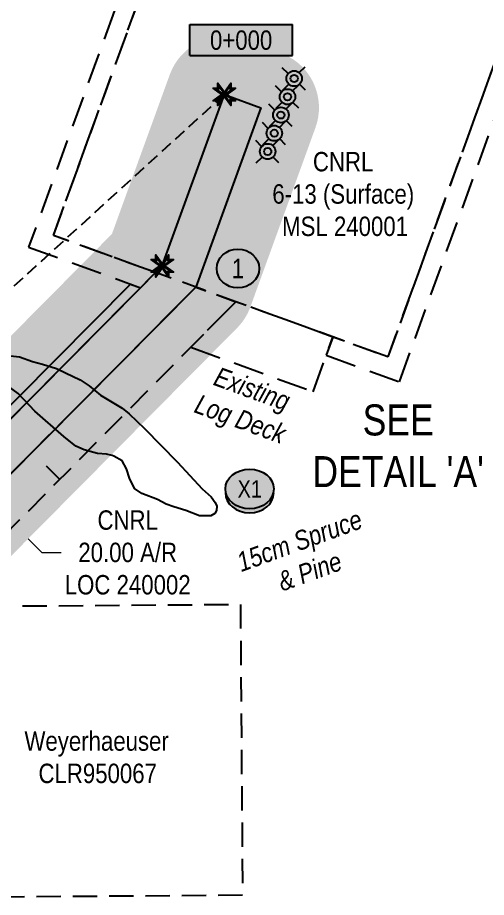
# Model space of a CAD drawing. Extents: x 379646 to 388155, y 6062459 to 6066140.
# Drawn here: x 385615.1 to 385856.9, y 6063787.3 to 6064240.8 of the extents above; entities that cross this region are included whole.
import ezdxf
from ezdxf.enums import TextEntityAlignment as Align

# ---------------------------------------------------------------- set-up
doc = ezdxf.new("R2010")
doc.units = 0
doc.header["$LTSCALE"] = 5
doc.header["$PDSIZE"] = 0.5
for name, pattern in [('foc-ACCESSROAD', [3.75, 2.5, -1.25]), ('foc-TIELINE', [1.875, 1.25, -0.625]), ('HIDDEN2', [4.762499999999999, 3.175, -1.5875])]:
    doc.linetypes.add(name, pattern=pattern)
doc.layers.get('Defpoints').update_dxf_attribs({"color": 9})
for name, color, linetype in [('C-AR', 13, 'foc-ACCESSROAD'), ('C-WS', 13, 'foc-ACCESSROAD'), ('C-WS-S', 8, 'Continuous'), ('DETAIL-T', 7, 'Continuous'), ('F-WS', 190, 'foc-ACCESSROAD'), ('L-MON', 1, 'Continuous'), ('L-TIE', 7, 'foc-TIELINE'), ('P-BUFFER-H 30m', 51, 'Continuous'), ('P-CROSSINGS', 250, 'Continuous'), ('P-ELEVATION', 7, 'Continuous'), ('P-PROPOSED', 10, 'Continuous'), ('P-PROPOSED-H', 21, 'Continuous'), ('P-STATION', 7, 'Continuous'), ('P-TEMP-BLUE', 146, 'Continuous'), ('P-TXT', 4, 'Continuous'), ('T-BUSH-T', 110, 'Continuous'), ('T-EXISTING RTF', 220, 'HIDDEN2'), ('T-EXISTING RTF-T', 220, 'Continuous'), ('WETLAND', 143, 'Continuous')]:
    doc.layers.add(name, color=color, linetype=linetype)
for name, color, linetype, lineweight in [('C-AR-T', 13, 'Continuous', 9), ('C-WS-T', 13, 'Continuous', 9), ('F-WS-T', 190, 'Continuous', 9)]:
    doc.layers.add(name, color=color, linetype=linetype, lineweight=lineweight)
doc.layers.add('P-TEMP-BLUE-H', color=7, linetype='Continuous', true_color=0x99e6ff)
doc.styles.add('80', font='ARIALN.TTF', dxfattribs={"height": 10})
doc.styles.add('80CG', font='ARIALN.TTF', dxfattribs={"height": 10})
doc.styles.add('80L', font='ARIALN.TTF', dxfattribs={"height": 10})
doc.styles.add('Crossing', font='ARIALN.TTF', dxfattribs={"height": 10})
doc.styles.add('Legend', font='ARIALN.TTF')
doc.styles.add('MtXpl_Arial_Narrow', font='ARIALNI.TTF')
doc.dimstyles.new('Compass 5 000', dxfattribs={"dimscale": 5, "dimtxt": 9, "dimasz": 2, "dimexe": 0.2, "dimexo": 0.0625, "dimgap": 0.5, "dimtad": 0, "dimtih": 1, "dimtoh": 1, "dimzin": 0, "dimdsep": 46, "dimtxsty": '80CG', "dimcen": 0.1, "dimse1": 1, "dimse2": 1, "dimclrd": 256, "dimclrt": 256, "dimaunit": 1, "dimadec": 4, "dimazin": 0, "dimtfac": 0.06, "dimtofl": 0, "dimtmove": 0, "dimatfit": 1, "dimfxl": 0.2, "dimtolj": 1, "dimtzin": 0, "dimlwd": -1, "dimarcsym": 0})

# ---------------------------------------------------------------- blocks, each defined once
blk = doc.blocks.new('*D382')
at = {"layer": 'C-AR-T', "transparency": 16777216}
for p, q in [((385592.1279322724, 6064000.277636821), (385585.0275173052, 6064007.319235169)), ((385620.5296039679, 6063972.1112317), (385627.6300189365, 6063965.069633352)), ((385627.6300189365, 6063965.069633352), (385637.6300189365, 6063965.069633351))]:
    blk.add_line(p, q, dxfattribs=at)
for points in [[(385593.3015319975, 6064001.461039316), (385590.9543325477, 6063999.094234327), (385599.2283472396, 6063993.236038473)], [(385621.703203693, 6063973.294634195), (385619.3560042433, 6063970.927829205), (385613.4291890012, 6063979.152830048)]]:
    blk.add_solid(points, dxfattribs=at)
at = {"layer": 'Defpoints', "color": 0, "transparency": 16777216}
for p in [(385644.5231994595, 6064038.909226682), (385658.7240412207, 6064024.826018256), (385613.4291890012, 6063979.152830048)]:
    blk.add_point(p, dxfattribs=at)
at = {"layer": 'C-AR-T', "transparency": 16777216, "insert": (385671.9001417197, 6063965.069633351), "char_height": 10, "attachment_point": 5, "style": '80CG'}
blk.add_mtext('\\A1;CNRL\\P20.00 A/R\\PLOC 240002', dxfattribs=at)
blk = doc.blocks.new('WC2')
at = {"layer": 'L-MON'}
h = blk.add_hatch(color=255, dxfattribs=at)
h.dxf.hatch_style = 1
edge = h.paths.add_edge_path()
edge.add_arc((6.938893903907228e-17, -3.469446951953614e-14), 0.8999999999999999, 0, 360)
at = {"layer": 'L-MON', "color": 14, "flags": 128}
for points in [[(-0.6221317521915455, 0.5029434191984639), (-1.231742929986922, 1.12040031384455)], [(0.5200624085104745, 0.6078939802747209), (1.126191209577769, 1.206321004927269)], [(-1.178786742863963, -1.184577638598092), (-0.55880982246875, -0.572478455762733)], [(1.15915571353878, -1.184577638598092), (0.5567817565693918, -0.5744511080601574)]]:
    blk.add_lwpolyline(points, dxfattribs=at)
at = {"layer": 'L-MON', "color": 14}
for radius in [0.8, 0.3730220647719884]:
    blk.add_circle((6.938893903907228e-17, -3.469446951953614e-14), radius, dxfattribs=at)
blk = doc.blocks.new('TEMP')
h = blk.add_hatch(color=255)
h.dxf.hatch_style = 1
h.paths.add_polyline_path([(-5.274161e-10, 0.2514284397220763), (-0.6656854269836912, 1.152061669657268), (-0.6656854269836914, 0.6656854303339061), (-1.152061663105632, 0.6656854303339061), (-0.2514284404497629, 5.273253e-10), (-1.152061661774314, -0.665685419564579), (-0.6656854224511335, -0.6656854195645793), (-0.6656854224511335, -1.152061655686338), (-5.273251e-10, -0.2514284436956587), (0.6656854183820542, -1.152061663420681), (0.6656854183820542, -0.6656854208922597), (1.152061656810019, -0.6656854053035205), (0.2514284429676993, 5.273253e-10), (1.152061671303363, 0.6656854258011663), (0.6656854287749412, 0.6656854258011663), (0.6656854131859291, 1.15206166422904)])
h.paths.add_polyline_path([(0.5656854229146121, 0.8485281473411305), (0.5656854319800914, 0.5656854258011663), (0.8485281444547581, 0.5656854258011663), (0.0831890339399251, 0), (0.8485281399220186, -0.5656854150320215), (0.5656854183820542, -0.5656854240973189), (0.5656854183820542, -0.8485281365719859), (0, -0.08318903609469999), (-0.5656854224511337, -0.8485281320390644), (-0.5656854224511337, -0.5656854195645792), (-0.8485281349258001, -0.5656854195645794), (-0.0831890328488955, 0), (-0.8485281394583584, 0.5656854303339058), (-0.5656854269836913, 0.5656854303339061), (-0.5656854269836913, 0.8485281428085727), (0, 0.0831890306941206)], flags=16)
h = blk.add_hatch(color=1)
h.dxf.hatch_style = 1
h.paths.add_polyline_path([(0, 0.0831890306941205), (-0.5656854269836911, 0.8485281428085727), (-0.5656854269836912, 0.5656854303339061), (-0.8485281394583578, 0.5656854303339061), (-0.0831890328488953, -1e-16), (-0.8485281349258001, -0.5656854195645793), (-0.5656854224511337, -0.5656854195645793), (-0.5656854224511337, -0.848528132039064), (0, -0.08318903609469999), (0.5656854183820542, -0.8485281365719856), (0.5656854183820542, -0.5656854240973191), (0.8485281399220184, -0.5656854150320213), (0.0831890339399251, -1e-16), (0.8485281444547581, 0.5656854258011663), (0.5656854319800914, 0.5656854258011663), (0.5656854229146121, 0.8485281473411308)])
at = {"color": 1}
for p, q in [((-0.0831890328488953, 0), (0.0831890339399252, 0)), ((0, 0.0831890306941205), (0, -0.08318903609469999))]:
    blk.add_line(p, q, dxfattribs=at)
at = {"color": 255, "flags": 128}
blk.add_lwpolyline([(-0.251428440449763, 5.27325e-10), (-1.152061663105632, 0.6656854303339061), (-0.6656854269836914, 0.6656854303339061), (-0.6656854269836914, 1.152061669657268), (-5.274159999999999e-10, 0.2514284397220763), (0.6656854131859291, 1.15206166422904), (0.6656854287749412, 0.6656854258011663), (1.152061671303363, 0.6656854258011663), (0.2514284429676991, 5.27325e-10), (1.152061656810019, -0.6656854053035204), (0.6656854183820542, -0.6656854208922596), (0.6656854183820542, -1.152061663420681), (-5.27325e-10, -0.2514284436956586), (-0.6656854224511335, -1.152061655686338), (-0.6656854224511335, -0.6656854195645793), (-1.152061661774314, -0.6656854195645793)], close=True, dxfattribs=at)
at = {"color": 1, "flags": 128}
blk.add_lwpolyline([(-0.0831890328488953, 0), (-0.8485281394583578, 0.5656854303339061), (-0.5656854269836913, 0.5656854303339061), (-0.5656854269836913, 0.8485281428085727), (0, 0.0831890306941205), (0.5656854229146121, 0.8485281473411305), (0.5656854319800914, 0.5656854258011663), (0.8485281444547581, 0.5656854258011663), (0.0831890339399252, 0), (0.8485281399220184, -0.5656854150320214), (0.5656854183820542, -0.5656854240973189), (0.5656854183820542, -0.8485281365719856), (0, -0.08318903609469999), (-0.5656854224511335, -0.848528132039064), (-0.5656854224511335, -0.5656854195645792), (-0.8485281349258001, -0.5656854195645792)], close=True, dxfattribs=at)
blk = doc.blocks.new('*D413')
at = {"layer": 'Defpoints', "color": 0, "transparency": 16777216}
for p in [(385608.4835722195, 6064030.960630525), (385569.9777167984, 6063992.133190376), (385584.1732481383, 6063978.055232229)]:
    blk.add_point(p, dxfattribs=at)
at = {"layer": 'P-TXT', "transparency": 16777216}
for p, q in [((385574.1564104483, 6064065.003480714), (385564.1564104483, 6064065.003480714)), ((385601.3831612924, 6064038.002232946), (385574.1564104483, 6064065.003480714)), ((385629.7795144864, 6064009.841069955), (385636.8799254131, 6064002.799467534))]:
    blk.add_line(p, q, dxfattribs=at)
for points in [[(385602.5567616965, 6064039.185634769), (385600.2095608884, 6064036.818831125), (385608.4835722195, 6064030.960630525)], [(385630.9531148905, 6064011.024471777), (385628.6059140824, 6064008.657668134), (385622.6791035593, 6064016.882672378)]]:
    blk.add_solid(points, dxfattribs=at)
at = {"layer": 'P-TXT', "transparency": 16777216, "insert": (385547.7648688382, 6064065.003480713), "char_height": 10, "attachment_point": 5, "style": '80CG'}
blk.add_mtext('\\A1;20.00', dxfattribs=at)
blk = doc.blocks.new('xing2')
h = blk.add_hatch(color=50)
h.dxf.hatch_style = 1
edge = h.paths.add_edge_path()
edge.add_ellipse((0, 0), major_axis=(-12.5, 0), ratio=0.8162973455633619, start_angle=0, end_angle=360)
h = blk.add_hatch(color=250)
h.dxf.hatch_style = 1
edge = h.paths.add_edge_path()
edge.add_ellipse((0, -2.047489049626165), major_axis=(-12.5, 0), ratio=0.8162973455633619, start_angle=0, end_angle=180)
edge.add_line((12.5, -2.047489049626165), (12.5, 0))
edge.add_ellipse((0, 0), major_axis=(-12.5, 0), ratio=0.8162973455633619, start_angle=0, end_angle=180, ccw=False)
edge.add_line((-12.5, 0), (-12.5, -2.047489049626165))
at = {"color": 250}
blk.add_ellipse((0, 0), major_axis=(-12.5, 0), ratio=0.8162973455633619, dxfattribs=at)
blk.add_ellipse((0, -2.047489049626165), major_axis=(-12.5, 0), ratio=0.8162973455633619, start_param=0, end_param=3.141592653589793, dxfattribs=at)
at = {"color": 250, "style": 'Crossing'}
blk.add_attdef('CROSSING', text='', height=9, dxfattribs=at).set_placement((0.08916442567715421, 0.0199513138486509), align=Align.MIDDLE_CENTER)
at = {"color": 250, "style": 'Crossing', "flags": 1}
for tag, p in [('OWNER', (0.08916442567715421, -12.49201765665748)), ('DESCRIPTION', (0.08916442567715421, -25.770021277247)), ('LOCATION', (0.08916442567715421, -39.30337514164421)), ('DWG_REF', (0.08916442567715421, -52.83672900604233))]:
    blk.add_attdef(tag, text='', height=9, dxfattribs=at).set_placement(p, align=Align.MIDDLE_CENTER)
blk = doc.blocks.new('*U465')
at = {"layer": 'P-ELEVATION'}
h = blk.add_hatch(color=111, dxfattribs=at)
h.dxf.hatch_style = 1
edge = h.paths.add_edge_path()
edge.add_ellipse((0, 0), major_axis=(-10.94338366431845, 0), ratio=0.9137941524069553, start_angle=0, end_angle=360)
at = {"layer": 'P-ELEVATION', "color": 7, "flags": 128}
blk.add_lwpolyline([(0, 0, 4.999999999999999, 0, 0), (-30.42116763521312, -4.117080720224457, 0, 0, 0)], format="xyseb", dxfattribs=at)
at = {"layer": 'P-ELEVATION', "color": 7}
blk.add_ellipse((0, 0), major_axis=(-10.94338366431845, 0), ratio=0.9137941524069553, dxfattribs=at)
at = {"layer": 'P-ELEVATION', "style": '80'}
blk.add_attdef('BEND', text='', height=10, dxfattribs=at).set_placement((0, 0), align=Align.MIDDLE_CENTER)
blk = doc.blocks.new('*U474')
h = blk.add_hatch(color=111)
h.dxf.hatch_style = 1
h.paths.add_polyline_path([(-26.5, 8), (26.50000000000001, 7.999999999999999), (26.50000000000001, -8.000000000000004), (-26.5, -8)])
for p, q in [((-26.5, -8), (-26.5, 8)), ((-26.5, 8), (26.50000000000001, 7.999999999999999)), ((26.50000000000001, -8.000000000000004), (26.50000000000001, 7.999999999999999)), ((-26.5, -8), (26.50000000000001, -8.000000000000004))]:
    blk.add_line(p, q)
at = {"layer": 'P-ELEVATION', "color": 7, "flags": 128}
blk.add_lwpolyline([(0, 0, 9.999999999999998, 0, 0), (0.7775988568122008, -31.48805500087964, 0, 0, 0)], format="xyseb", dxfattribs=at)
at = {"layer": 'P-ELEVATION', "style": 'Legend'}
blk.add_attdef('STATION', text='', height=10, dxfattribs=at).set_placement((0, 0), align=Align.MIDDLE_CENTER)

msp = doc.modelspace()

# ---------------------------------------------------------------- hatches: boundary and pattern name
at = {"layer": 'P-BUFFER-H 30m'}
h = msp.add_hatch(color=256, dxfattribs=at)
h.dxf.hatch_style = 1
edge = h.paths.add_edge_path()
edge.add_line((385490.0289512735, 6063853.931636853), (385458.8345388931, 6063854.742381431))
edge.add_line((385458.8345388931, 6063854.742381431), (385427.1432490672, 6063829.835753065))
edge.add_arc((385408.6125961937, 6063853.414227125), 29.98882350001396, 264.91766399991405, 308.1643009523449, ccw=False)
edge.add_line((385405.9559697424, 6063823.543306972), (385343.2623735486, 6063829.119079835))
edge.add_arc((385345.9189999999, 6063858.989999989), 29.98882350090794, 254.2672565118153, 264.9176639998501, ccw=False)
edge.add_line((385337.7875136404, 6063830.124649395), (385320.5815136404, 6063834.971649395))
edge.add_arc((385328.7129999993, 6063863.836999989), 29.98882350072988, 238.67707452003668, 254.2672565128853, ccw=False)
edge.add_line((385313.1229814036, 6063838.219020851), (385176.7140212189, 6063921.231744633))
edge.add_line((385176.7140212189, 6063921.231744627), (385156.1694710645, 6063931.280096917))
edge.add_line((385156.1694710645, 6063931.280096923), (385135.4626984994, 6063939.376274182))
edge.add_line((385135.4626984994, 6063939.376274182), (384915.2603148283, 6063994.364222405))
edge.add_line((384915.2603148283, 6063994.364222405), (384883.7934532809, 6063999.669038123))
edge.add_line((384883.7934532809, 6063999.669038123), (384851.293557407, 6064003.057420315))
edge.add_arc((384854.4032842466, 6064032.88457462), 29.98882350038616, 182.9991047274272, 264.04794611689226, ccw=False)
edge.add_line((384824.4555348665, 6064031.315548806), (384821.7895286647, 6064082.201190843))
edge.add_line((384821.7895286648, 6064082.201190843), (384809.7920647589, 6064243.230867969))
edge.add_line((384809.7920647589, 6064243.230867975), (384800.086980612, 6064371.811284492))
edge.add_arc((384829.9907439288, 6064374.068378732), 29.98882349999817, 162.0322497210054, 184.3164208240398, ccw=False)
edge.add_line((384801.4644663506, 6064383.319379891), (384854.4367224219, 6064546.664001147))
edge.add_arc((384882.9630000009, 6064537.41299999), 29.98882350002607, 157.8742486074515, 162.0322497265614, ccw=False)
edge.add_line((384855.1825701196, 6064548.708009974), (384904.3896499036, 6064669.734359778))
edge.add_line((384904.3896499036, 6064669.734359778), (384885.8516260638, 6064677.263981378))
edge.add_arc((384897.136864745, 6064705.048382088), 29.98882349984268, 157.8944000004434, 247.8943999996774, ccw=False)
edge.add_line((384869.3524640352, 6064716.333620769), (384908.1944081635, 6064811.962979655))
edge.add_arc((384935.9788088732, 6064800.677740967), 29.98882349997572, 67.89439999905937, 157.8943999984608, ccw=False)
edge.add_line((384947.2640475552, 6064828.462141677), (384965.7869813619, 6064820.938649222))
edge.add_arc((384954.50174268, 6064793.154248512), 29.98882349993024, -22.105599999556716, 67.89439999926549, ccw=False)
edge.add_line((384982.2861433902, 6064781.869009831), (384962.2529303989, 6064732.546985461))
edge.add_line((384962.2529303989, 6064732.546985468), (384980.8072437744, 6064725.010747518))
edge.add_arc((384969.5220050929, 6064697.226346803), 29.98882349979887, -22.125751398287207, 67.89439999988338, ccw=False)
edge.add_line((384997.3024349731, 6064685.931336823), (384929.6754881681, 6064519.600748706))
edge.add_line((384929.675488168, 6064519.600748699), (384880.5706556762, 6064368.022036368))
edge.add_line((384880.5706556762, 6064368.022036374), (384889.5390536467, 6064249.201513329))
edge.add_line((384889.5390536467, 6064249.201513329), (384901.5795827959, 6064087.594004758))
edge.add_arc((384871.6736475545, 6064085.365872744), 29.98882350000977, 2.9991047363375856, 4.260931057004996, ccw=False)
edge.add_line((384901.6213969347, 6064086.934898555), (384902.1062583532, 6064077.680424754))
edge.add_line((384902.1062583532, 6064077.680424754), (384930.4700856945, 6064072.89873155))
edge.add_arc((384925.4847901263, 6064043.327185033), 29.98882350038646, 75.97909939756488, 80.43081383768367, ccw=False)
edge.add_line((384932.7503571757, 6064072.422563888), (385157.9454347312, 6064016.187862651))
edge.add_arc((385150.6798676738, 6063987.092483805), 29.98882349960467, 68.64491151581348, 75.97909938149581, ccw=False)
edge.add_line((385161.600203606, 6064015.022320856), (385187.2158944652, 6064005.006797002))
edge.add_arc((385176.2955585329, 6063977.076959951), 29.98882349966638, 63.934510781919414, 68.6449115156064, ccw=False)
edge.add_line((385189.47259312, 6064004.015692179), (385213.9133094071, 6063992.060557801))
edge.add_arc((385200.7362748132, 6063965.12182557), 29.98882350013611, 58.67707450109839, 63.93451076799079, ccw=False)
edge.add_line((385216.3262934172, 6063990.739804709), (385348.8513800531, 6063910.090642101))
edge.add_line((385348.8513800531, 6063910.090642101), (385354.9872023679, 6063908.362156063))
edge.add_line((385354.9872023675, 6063908.362156063), (385393.3056420889, 6063904.954233576))
edge.add_line((385393.3056420893, 6063904.954233576), (385423.5879878656, 6063928.753553087))
edge.add_arc((385442.1186407382, 6063905.175079026), 29.98882350024257, 88.5112145400638, 128.1643009500221, ccw=False)
edge.add_line((385442.8977888854, 6063935.153779177), (385470.5228665118, 6063934.435801815))
edge.add_line((385470.5228665117, 6063934.435801822), (385663.755099395, 6064129.281829131))
edge.add_line((385663.755099395, 6064129.281829131), (385693.6001587076, 6064211.445901817))
edge.add_arc((385721.787068302, 6064201.207363715), 29.9888235002565, 70.03708838899189, 160.0370883108258, ccw=False)
edge.add_line((385732.0256063645, 6064229.394273324), (385750.8168794281, 6064222.568581285))
edge.add_arc((385740.5783413656, 6064194.381671677), 29.98882349987312, -19.9629116779667, 70.03708838838469, ccw=False)
edge.add_line((385768.7652509618, 6064184.143133582), (385735.1685600501, 6064091.650740561))
edge.add_arc((385706.9816504544, 6064101.889278658), 29.98882349997982, 315.2382588318189, 340.03708832009573, ccw=False)
edge.add_line((385728.2749474574, 6064080.772341429), (385512.1013964243, 6063862.793399782))
edge.add_arc((385490.8080994207, 6063883.910337009), 29.98882349952508, 268.51121453923963, 315.23825883347325, ccw=False)
at = {"layer": 'P-PROPOSED-H'}
h = msp.add_hatch(color=256, dxfattribs=at)
h.dxf.hatch_style = 1
h.paths.add_polyline_path([(385490.8080994205, 6063883.91033701), (385448.805, 6063885.001999983), (385408.6125961939, 6063853.414227125), (385345.919, 6063858.989999988), (385328.713, 6063863.836999988), (385191.1273733801, 6063947.565793197), (385168.238, 6063958.760999988), (385144.5929999964, 6063968.005999938), (384921.3949999965, 6064023.741999982), (384887.845, 6064029.397999938), (384854.4032842466, 6064032.88457462), (384851.72, 6064084.099999988), (384839.698, 6064245.458999989), (384829.9907439287, 6064374.068378733), (384882.963, 6064537.412999988), (384943.4690630159, 6064686.229551991), (384897.1368647448, 6064705.048382088), (384935.9788088734, 6064800.677740967), (384954.5017426801, 6064793.154248512), (384923.1832910074, 6064716.047823439), (384969.5220050928, 6064697.226346803), (384901.4832865869, 6064529.88299333), (384850.2227087716, 6064371.649842241), (384859.6352901607, 6064246.94442133), (384871.6736475544, 6064085.365872746), (384873.4742960758, 6064050.997177012), (384890.5460311458, 6064049.217307848), (384925.484790119, 6064043.327185035), (385150.6798676745, 6063987.092483805), (385176.2955585336, 6063977.07695995), (385200.7362748208, 6063965.121825567), (385336.7683520208, 6063882.338456827), (385349.5462809475, 6063878.738862419), (385402.489814552, 6063874.030229706), (385442.1186407382, 6063905.175079026), (385482.6940062752, 6063904.120522928), (385689.6910300324, 6064112.846298862), (385721.787068302, 6064201.207363716), (385740.5783413656, 6064194.381671677), (385706.9816504539, 6064101.889278657)])
at = {"layer": 'P-TEMP-BLUE-H'}
h = msp.add_hatch(color=256, dxfattribs=at)
h.dxf.hatch_style = 1
h.paths.add_polyline_path([(385402.489814552, 6063874.030229706), (385349.5462809475, 6063878.738862419), (385336.7683520208, 6063882.338456827), (385200.7362748208, 6063965.121825567), (385176.2955585336, 6063977.07695995), (385150.6798676745, 6063987.092483805), (384925.484790119, 6064043.327185035), (384890.5460311458, 6064049.217307848), (384873.4742960758, 6064050.997177012), (384871.6736475544, 6064085.365872746), (384859.6352901607, 6064246.94442133), (384850.2227087716, 6064371.649842241), (384901.4832865869, 6064529.88299333), (384945.1454979384, 6064637.271566018), (384949.7762316766, 6064635.390692789), (384906.1819868505, 6064528.169285893), (384855.2806999224, 6064371.045207913), (384864.6196127009, 6064247.31577666), (384876.6620594452, 6064085.682340936), (384878.242049033, 6064055.525327605), (384891.2212889305, 6064054.172134817), (384926.507237649, 6064048.223481283), (385152.2015845935, 6063991.864104742), (385178.3094171791, 6063981.656157547), (385203.1340248603, 6063969.482252371), (385338.7801698754, 6063886.964390123), (385350.4531011843, 6063883.676078021), (385400.9591191289, 6063879.184230335), (385440.4470509224, 6063910.218348785), (385480.6654829613, 6063909.173069417), (385673.3525082366, 6064103.469335728), (385678.5275362937, 6064101.589572296), (385482.6940062752, 6063904.120522928), (385442.1186407382, 6063905.175079026)])

# ---------------------------------------------------------------- linework, layer by layer
at = {"layer": 'C-AR', "flags": 128}
msp.add_lwpolyline([(385490.8080994026, 6063883.910336968), (385706.9816504539, 6064101.889278662), (385727.6894773823, 6064094.367422721), (385518.2677171623, 6063883.196659972)], close=True, dxfattribs=at)
at = {"layer": 'C-WS', "elevation": 859.9389999999801, "flags": 128}
msp.add_lwpolyline([(385633.6055250678, 6064128.542227419), (385703.6207914864, 6064321.295720619), (385876.0506495564, 6064258.662757465), (385806.0353831375, 6064065.909264156)], close=True, dxfattribs=at)
at = {"layer": 'F-WS', "flags": 128}
msp.add_lwpolyline([(385730.0494643846, 6063938.340058846), (385731.1322272949, 6063788.368132518), (385581.1607291767, 6063787.285714807), (385580.0779776915, 6063937.257070294), (385730.0494643846, 6063938.340058846)], close=True, dxfattribs=at)
at = {"layer": 'L-TIE', "flags": 128}
msp.add_lwpolyline([(385721.787068302, 6064201.207363722), (385345.919, 6063858.99)], dxfattribs=at)
at = {"layer": 'P-PROPOSED', "flags": 128}
msp.add_lwpolyline([(385200.7362748208, 6063965.121825584), (385336.7683520208, 6063882.338456845), (385349.5462809475, 6063878.738862431), (385402.489814552, 6063874.030229718), (385442.1186407382, 6063905.175079038), (385482.6940062752, 6063904.120522946), (385689.6910300324, 6064112.84629888), (385721.787068302, 6064201.207363722), (385740.5783413656, 6064194.381671689), (385706.9816504539, 6064101.889278662), (385490.8080994205, 6063883.910337016), (385448.805, 6063885.002), (385408.6125961939, 6063853.414227137), (385345.919, 6063858.99), (385328.713, 6063863.837), (385191.1273733801, 6063947.565793209)], dxfattribs=at)
at = {"layer": 'P-TEMP-BLUE'}
msp.add_lwpolyline([(385203.1340248603, 6063969.482252389), (385338.7801698754, 6063886.964390141), (385350.4531011843, 6063883.676078038), (385400.9591191289, 6063879.184230353), (385440.4470509224, 6063910.218348796), (385480.6654829613, 6063909.173069422), (385673.3525082366, 6064103.469335734), (385678.5275362937, 6064101.589572301), (385482.6940062752, 6063904.120522946), (385442.1186407382, 6063905.175079038), (385402.489814552, 6063874.030229718), (385349.5462809475, 6063878.738862431), (385336.7683520208, 6063882.338456845), (385200.7362748208, 6063965.121825584)], dxfattribs=at)
at = {"layer": 'T-EXISTING RTF', "linetype": 'HIDDEN2'}
for points in [[(385774.3553455842, 6064066.781333664), (385812.0181699843, 6064053.10078946), (385888.8591243053, 6064264.645544312), (385697.6380046394, 6064334.104195423), (385620.7970503189, 6064122.559440572), (385678.5275362937, 6064101.589572301), (385686.2815382356, 6064109.408332441), (385633.6055250678, 6064128.542227419), (385703.6207914864, 6064321.295720642), (385876.0506495564, 6064258.662757465), (385806.0353831375, 6064065.909264178), (385777.7681895354, 6064076.176964429)], [(385727.6894773823, 6064094.367422721), (385704.4274715489, 6064070.91114239), (385767.5296576828, 6064047.990072069), (385777.7681895357, 6064076.17696443), (385727.6894773823, 6064094.367422721)]]:
    msp.add_lwpolyline(points, close=True, dxfattribs=at)
at = {"layer": 'WETLAND'}
msp.add_lwpolyline([(385609.9085902584, 6064066.634714187), (385616.1491576527, 6064065.886450053), (385622.8316296095, 6064063.562903443), (385627.897335173, 6064062.251832294), (385635.1244069109, 6064059.993727822), (385639.8041283845, 6064057.695470996), (385647.3176117231, 6064054.072388095), (385652.0603348747, 6064051.0666764), (385657.8446985519, 6064046.215558544), (385669.0428897752, 6064039.504443553), (385672.597960801, 6064036.640525489), (385680.5820081414, 6064029.0857125), (385697.6219474743, 6064011.575692633), (385710.3178245911, 6063997.9114825), (385714.9262671827, 6063993.792560457), (385717.0038465805, 6063990.824372365), (385717.825212381, 6063989.006933318), (385717.7203011215, 6063986.717424636), (385716.8360209552, 6063985.242944016), (385714.7445555371, 6063984.012370524), (385708.8627764447, 6063983.975964167), (385701.9007856139, 6063986.820836153), (385695.6300468136, 6063988.6268332), (385691.7018521854, 6063989.943324314), (385687.2167905854, 6063992.339255342), (385679.1562420639, 6063995.567086538), (385675.3787584923, 6063998.105818955), (385672.8480135634, 6064003.326591323), (385671.3302910583, 6064008.209882339), (385669.1160046727, 6064012.350905784), (385664.8159908618, 6064014.683490298), (385664.8159908618, 6064014.683490298), (385663.9322733195, 6064015.15358266), (385661.0347240049, 6064015.793862012), (385656.363677084, 6064016.082568029), (385649.3735602727, 6064017.943494163), (385645.1191518913, 6064019.850096451), (385638.8848961077, 6064024.915145258), (385624.0241288303, 6064037.992238568), (385615.4732914264, 6064046.982530531), (385602.3080856525, 6064056.555809507)], dxfattribs=at)

# ---------------------------------------------------------------- block references
at = {"layer": 'C-WS-S', "xscale": 4.998137249999961, "yscale": 4.998137249999961, "zscale": 4.998137249999961}
for p in [(385757.7604907613, 6064209.41902005, 858.0639999999801), (385754.3463727958, 6064200.019881871, 806.7469378297009), (385750.9322548338, 6064190.62074369, 858.0639999999801), (385747.5181368702, 6064181.221605509, 858.0639999999801), (385744.1040189066, 6064171.822467274, 858.0639999999801)]:
    msp.add_blockref('WC2', p, dxfattribs=at)
at = {"layer": 'DETAIL-T', "color": 3, "xscale": 0.9980445039701071, "yscale": 0.9980445039701071, "zscale": 0.9980445039701071}
msp.add_blockref('*U474', (385730.4066265663, 6064229.220997951), dxfattribs=at).add_auto_attribs({'STATION': '0+000'})
at = {"layer": 'L-MON', "color": 4, "xscale": 4.998137249999989, "yscale": 4.998137249999989, "zscale": 4.998137249999989}
for p in [(385721.787068302, 6064201.207363722), (385689.6910300324, 6064112.84629888)]:
    msp.add_blockref('TEMP', p, dxfattribs=at)
at = {"layer": 'P-CROSSINGS', "color": 2, "xscale": 0.99962745, "yscale": 0.99962745, "zscale": 0.99962745}
msp.add_blockref('xing2', (385734.770938453, 6063997.832421691), dxfattribs=at).add_auto_attribs({'CROSSING': 'X1'})
at = {"layer": 'P-STATION', "xscale": 0.99962745, "yscale": 0.99962745, "zscale": 0.99962745}
msp.add_blockref('*U465', (385728.7461744704, 6064111.483335671), dxfattribs=at).add_auto_attribs({'BEND': '1'})

# ---------------------------------------------------------------- texts
at = {"layer": 'C-WS-T', "insert": (385746.2418997055, 6064171.570520227), "char_height": 9.996269999999766, "attachment_point": 1, "style": '80L'}
msp.add_mtext_dynamic_manual_height_columns('\\pi21.205;CNRL\\P\\pi0.25454;6-13 (Surface)\\P\\pi5.314;MSL 240001', width=72.59678578321689, gutter_width=49.98134999999859, heights=[0], dxfattribs=at)
at = {"layer": 'DETAIL-T', "color": 3, "insert": (385811.4139399396, 6064020.098595323), "char_height": 15.99403919999985, "width": 87.73439650277672, "attachment_point": 5, "style": '80CG'}
msp.add_mtext("SEE\\PDETAIL 'A'", dxfattribs=at)
at = {"layer": 'F-WS-T', "insert": (385618.5270547788, 6063872.888229937), "char_height": 9.996269999999766, "attachment_point": 1, "style": '80L'}
msp.add_mtext_dynamic_manual_height_columns('\\pi0.1284;Weyerhaeuser \\P\\pi7.3528;CLR950067', width=74.7242320587977, gutter_width=49.98134999999859, heights=[0], dxfattribs=at)
at = {"layer": 'T-BUSH-T', "insert": (385726.253976522, 6063964.055862474), "char_height": 9.992561383839856, "attachment_point": 1, "rotation": 19.999999999999968, "style": '80L'}
msp.add_mtext_dynamic_manual_height_columns('\\pi0.89858;{\\fArial Narrow|b0|i1|c0|p34;15cm Spruce \\P\\pi17.36;& Pine}', width=67.26002610154221, gutter_width=49.96280192105851, heights=[0], dxfattribs=at)
at = {"layer": 'T-EXISTING RTF-T', "insert": (385714.4453675852, 6064062.65590346), "char_height": 9.996274499999943, "width": 49.08579903967906, "attachment_point": 1, "rotation": 340.0370883556062, "style": 'MtXpl_Arial_Narrow'}
msp.add_mtext('\\pi4.7822;Existing \\P\\pi0.24091;Log Deck', dxfattribs=at)

# ---------------------------------------------------------------- dimensions: what is measured, and where the dimension line sits
at = {"layer": 'C-AR-T'}
dim = msp.add_linear_dim(base=(385613.4291890012, 6063979.152830048), p1=(385644.5231994592, 6064038.909226682), p2=(385658.7240412205, 6064024.826018257), angle=315.2382917155694, text='CNRL\\P20.00 A/R\\PLOC 240002', dimstyle='Compass 5 000', dxfattribs=at)
dim.commit()
dim.dimension.update_dxf_attribs({"geometry": '*D382', "text_midpoint": (385671.9001417197, 6063965.069633351), "dimtype": 161})
at = {"layer": 'P-TXT', "color": 4}
dim = msp.add_linear_dim(base=(385608.4835722195, 6064030.960630525), p1=(385584.1732481379, 6063978.055232228), p2=(385569.9777167985, 6063992.133190375), angle=135.23825884239614, text='20.00', dimstyle='Compass 5 000', dxfattribs=at)
dim.commit()
dim.dimension.update_dxf_attribs({"geometry": '*D413', "text_midpoint": (385547.7648688382, 6064065.003480713), "dimtype": 161})

doc.saveas('drawing.dxf')
